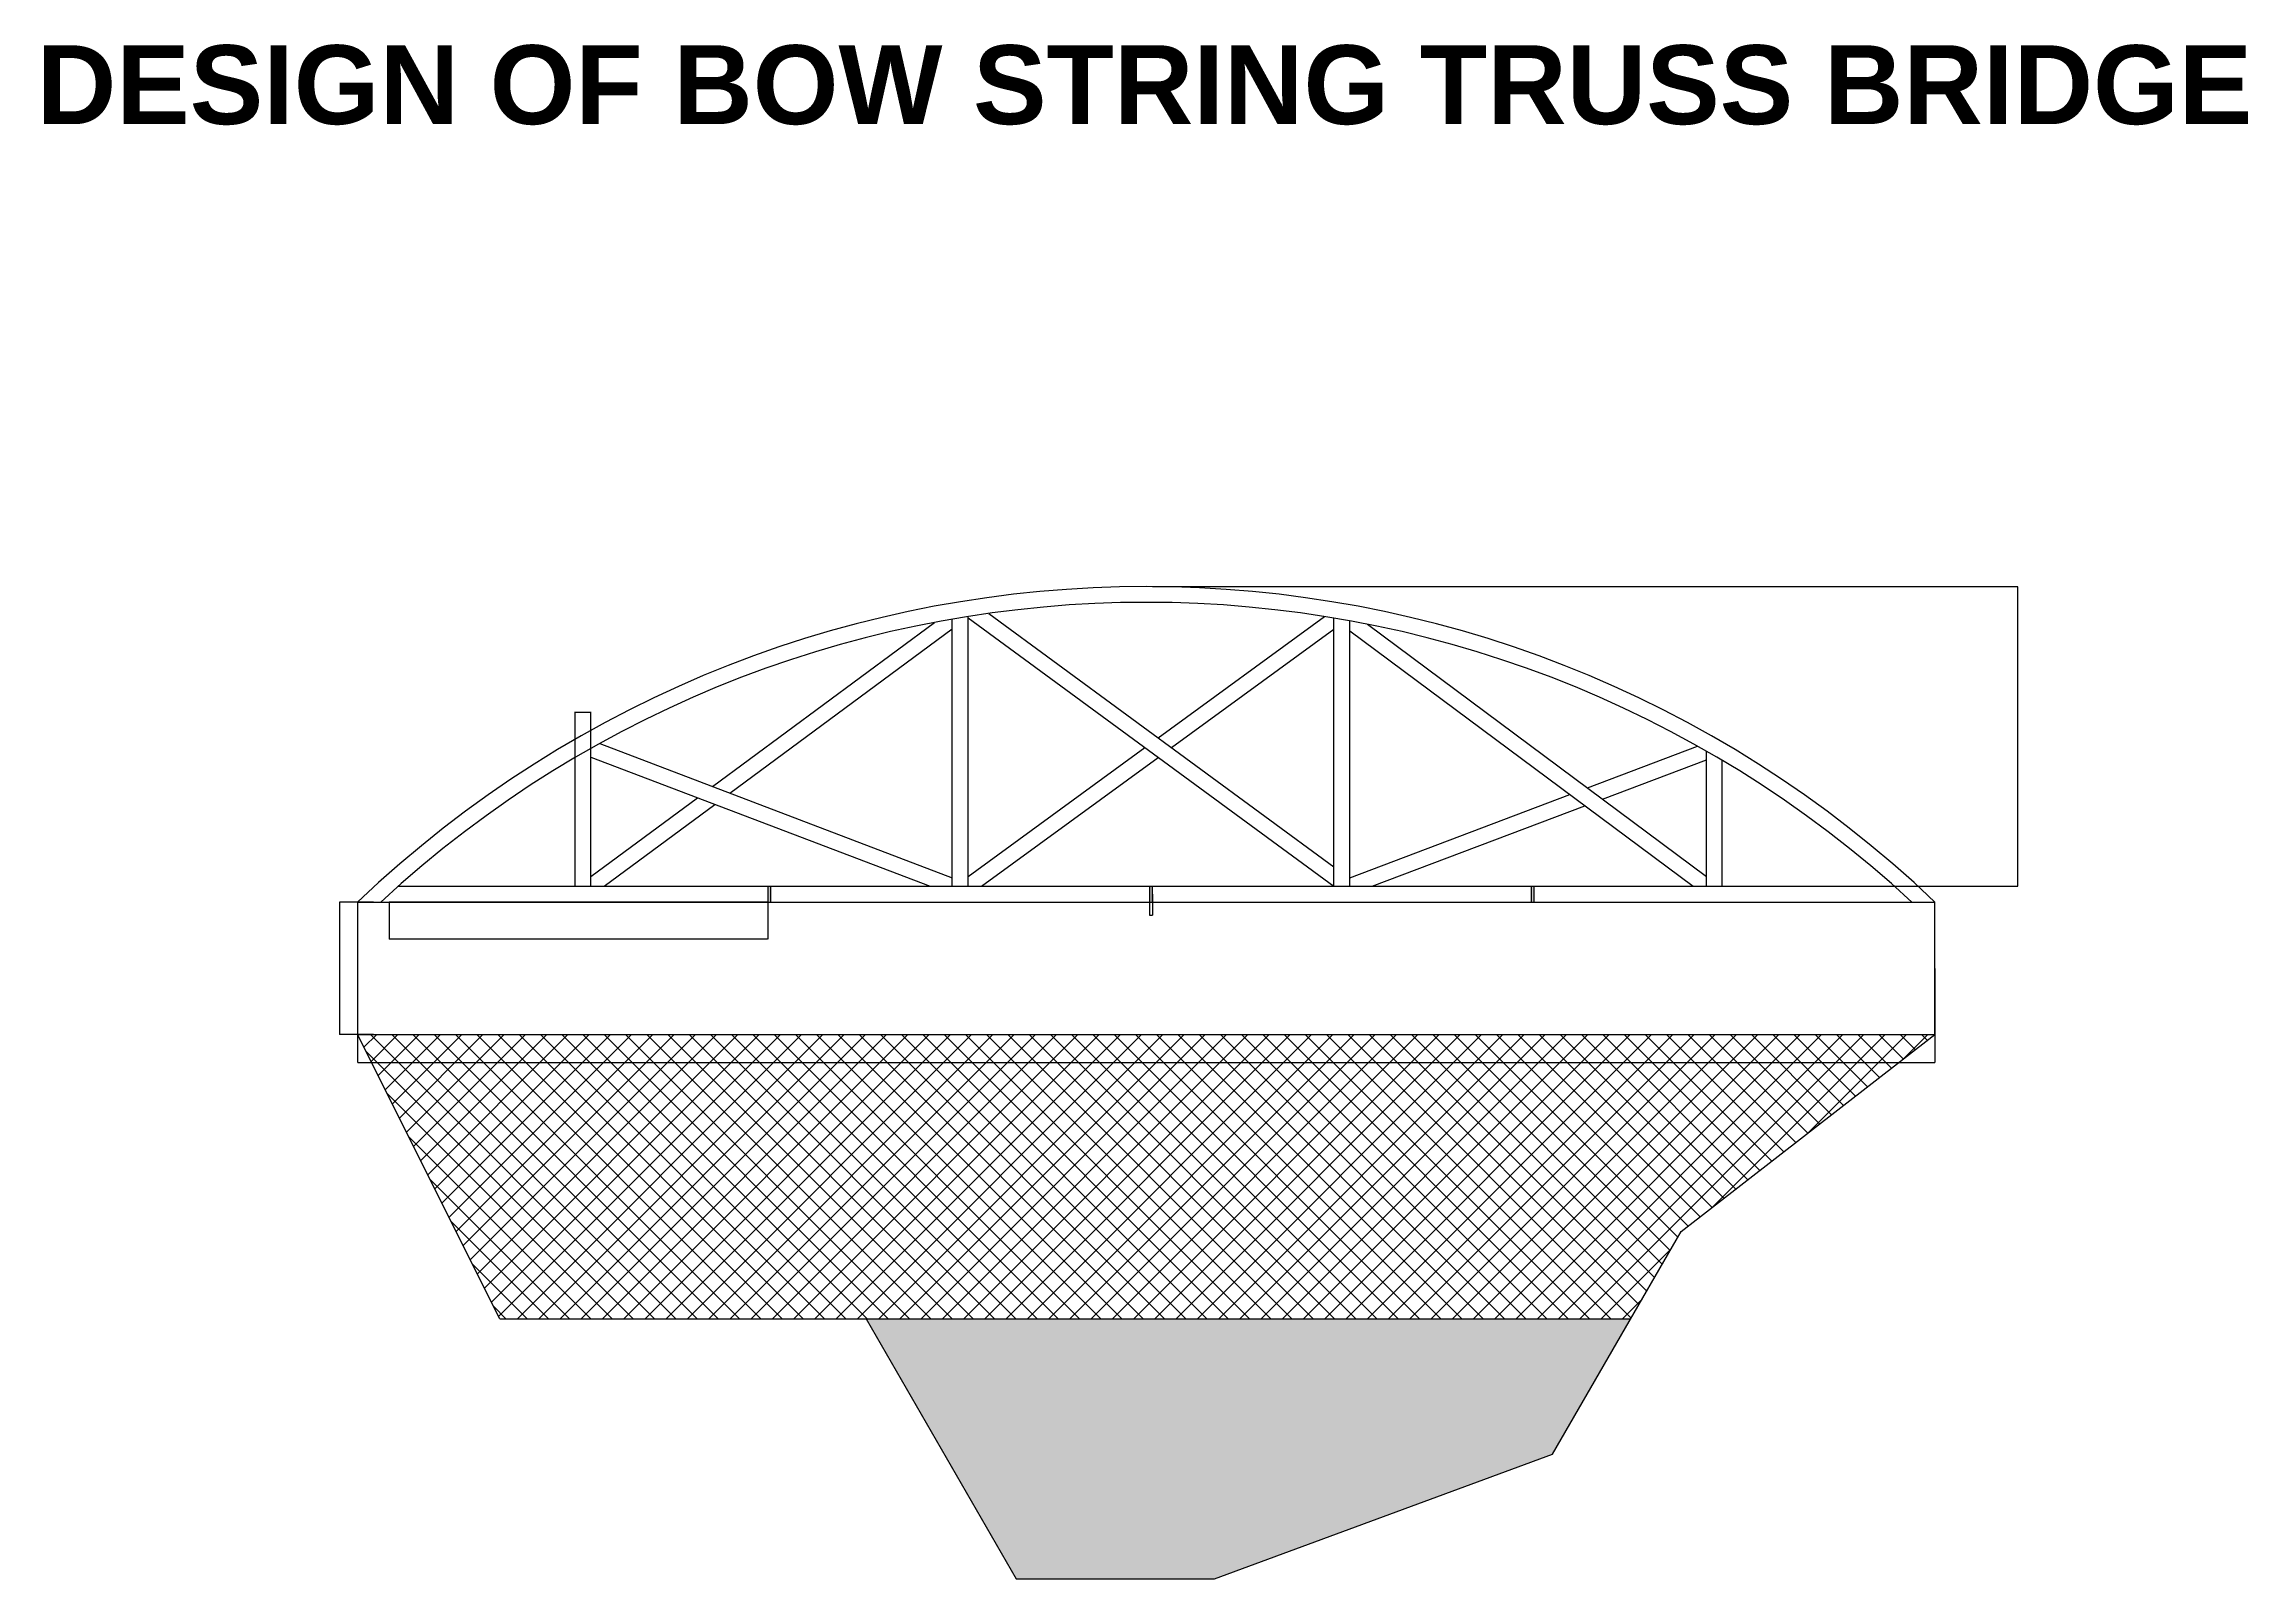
# Model space of a CAD drawing. Header units: metres. Extents: x 22.6 to 92.4, y 11.1 to 59.8.
import ezdxf

# ---------------------------------------------------------------- set-up
doc = ezdxf.new("R2010")
doc.units = ezdxf.units.M
doc.layers.get('Defpoints').update_dxf_attribs({"color": 166})
doc.layers.add('Layer1', color=20, linetype='Continuous')
doc.styles.get("Standard").update_dxf_attribs({"font": 'arial.ttf'})
doc.dimstyles.new('ISO-25', dxfattribs={"dimscale": 0.001, "dimtxt": 2.5, "dimasz": 2.5, "dimexe": 1.25, "dimexo": 0.625, "dimtad": 1, "dimtxsty": 'Standard', "dimcen": 2.5, "dimadec": 0, "dimazin": 0, "dimtfac": 1, "dimtmove": 0, "dimatfit": 3, "dimfxl": 1, "dimarcsym": 0})

# ---------------------------------------------------------------- blocks, each defined once
blk = doc.blocks.new('*D2')
at = {"layer": 'Defpoints', "color": 0, "transparency": 16777216}
for p in [(32.997, 32.587), (31.927, 28.387), (32.997, 28.387)]:
    blk.add_point(p, dxfattribs=at)
at = {"layer": 'Layer1', "color": 0, "lineweight": -2, "transparency": 16777216}
for p, q in [((32.996, 32.587), (31.926, 32.587)), ((31.927, 32.584), (31.927, 28.389)), ((32.996, 28.387), (31.926, 28.387))]:
    blk.add_line(p, q, dxfattribs=at)
at = {"layer": 'Layer1', "color": 0, "transparency": 16777216}
for points in [[(31.927, 32.584), (31.927, 32.584), (31.927, 32.587)], [(31.927, 28.389), (31.927, 28.389), (31.927, 28.387)]]:
    blk.add_solid(points, dxfattribs=at)
at = {"layer": 'Layer1', "color": 0, "transparency": 16777216, "insert": (31.925, 30.487), "char_height": 0.0025, "attachment_point": 5, "rotation": 90}
blk.add_mtext('4,2', dxfattribs=at)
blk = doc.blocks.new('*D3')
at = {"layer": 'Defpoints', "color": 0, "transparency": 16777216}
for p in [(32.497, 30.487), (82.497, 30.487), (82.497, 27.501)]:
    blk.add_point(p, dxfattribs=at)
at = {"layer": 'Layer1', "color": 0, "lineweight": -2, "transparency": 16777216}
for p, q in [((32.497, 30.486), (32.497, 27.499)), ((82.497, 30.486), (82.497, 27.499)), ((32.499, 27.501), (82.494, 27.501))]:
    blk.add_line(p, q, dxfattribs=at)
at = {"layer": 'Layer1', "color": 0, "transparency": 16777216}
for points in [[(32.499, 27.501), (32.499, 27.5), (32.497, 27.501)], [(82.494, 27.501), (82.494, 27.5), (82.497, 27.501)]]:
    blk.add_solid(points, dxfattribs=at)
at = {"layer": 'Layer1', "color": 0, "transparency": 16777216, "insert": (57.497, 27.503), "char_height": 0.0025, "attachment_point": 5}
blk.add_mtext('50', dxfattribs=at)
blk = doc.blocks.new('*D5')
at = {"layer": 'Defpoints', "color": 0, "transparency": 16777216}
for p in [(57.696, 42.586), (85.129, 42.586), (57.696, 33.087)]:
    blk.add_point(p, dxfattribs=at)
at = {"layer": 'Layer1', "color": 0, "lineweight": -2, "transparency": 16777216}
for p, q in [((57.697, 42.586), (85.13, 42.586)), ((85.129, 33.089), (85.129, 42.584)), ((57.697, 33.087), (85.13, 33.087))]:
    blk.add_line(p, q, dxfattribs=at)
at = {"layer": 'Layer1', "color": 0, "transparency": 16777216}
for points in [[(85.128, 42.584), (85.129, 42.584), (85.129, 42.586)], [(85.128, 33.089), (85.129, 33.089), (85.129, 33.087)]]:
    blk.add_solid(points, dxfattribs=at)
at = {"layer": 'Layer1', "color": 0, "transparency": 16777216, "insert": (85.126, 37.836), "char_height": 0.0025, "attachment_point": 5, "rotation": 90}
blk.add_mtext('9,5', dxfattribs=at)
blk = doc.blocks.new('*D6')
at = {"layer": 'Defpoints', "color": 0, "transparency": 16777216}
for p in [(33.497, 32.587), (45.497, 32.587), (45.497, 31.417)]:
    blk.add_point(p, dxfattribs=at)
at = {"layer": 'Layer1', "color": 0, "lineweight": -2, "transparency": 16777216}
for p, q in [((33.497, 32.586), (33.497, 31.416)), ((45.497, 32.586), (45.497, 31.416)), ((33.499, 31.417), (45.494, 31.417))]:
    blk.add_line(p, q, dxfattribs=at)
at = {"layer": 'Layer1', "color": 0, "transparency": 16777216}
for points in [[(33.499, 31.417), (33.499, 31.416), (33.497, 31.417)], [(45.494, 31.417), (45.494, 31.416), (45.497, 31.417)]]:
    blk.add_solid(points, dxfattribs=at)
at = {"layer": 'Layer1', "color": 0, "transparency": 16777216, "insert": (39.497, 31.419), "char_height": 0.0025, "attachment_point": 5}
blk.add_mtext('12', dxfattribs=at)
blk = doc.blocks.new('*D7')
at = {"layer": 'Defpoints', "color": 0, "transparency": 16777216}
for p in [(57.596, 32.837), (57.696, 32.837), (57.696, 32.175)]:
    blk.add_point(p, dxfattribs=at)
at = {"layer": 'Layer1', "color": 0, "lineweight": -2, "transparency": 16777216}
for p, q in [((57.596, 32.836), (57.596, 32.173)), ((57.696, 32.836), (57.696, 32.173)), ((57.598, 32.175), (57.693, 32.175))]:
    blk.add_line(p, q, dxfattribs=at)
at = {"layer": 'Layer1', "color": 0, "transparency": 16777216}
for points in [[(57.598, 32.175), (57.598, 32.174), (57.596, 32.175)], [(57.693, 32.175), (57.693, 32.174), (57.696, 32.175)]]:
    blk.add_solid(points, dxfattribs=at)
at = {"layer": 'Layer1', "color": 0, "transparency": 16777216, "insert": (57.646, 32.177), "char_height": 0.0025, "attachment_point": 5}
blk.add_mtext('0,1', dxfattribs=at)
blk = doc.blocks.new('*D8')
at = {"layer": 'Defpoints', "color": 0, "transparency": 16777216}
for p in [(39.888, 38.61), (39.388, 35.124), (39.888, 35.124)]:
    blk.add_point(p, dxfattribs=at)
at = {"layer": 'Layer1', "color": 0, "lineweight": -2, "transparency": 16777216}
for p, q in [((39.388, 35.125), (39.388, 38.612)), ((39.391, 38.61), (39.886, 38.61)), ((39.888, 35.125), (39.888, 38.612))]:
    blk.add_line(p, q, dxfattribs=at)
at = {"layer": 'Layer1', "color": 0, "transparency": 16777216}
for points in [[(39.391, 38.611), (39.391, 38.61), (39.388, 38.61)], [(39.886, 38.611), (39.886, 38.61), (39.888, 38.61)]]:
    blk.add_solid(points, dxfattribs=at)
at = {"layer": 'Layer1', "color": 0, "transparency": 16777216, "insert": (39.638, 38.613), "char_height": 0.0025, "attachment_point": 5}
blk.add_mtext('0,5', dxfattribs=at)

msp = doc.modelspace()

# ---------------------------------------------------------------- hatches: boundary and pattern name
h = msp.add_hatch(color=256)
h.set_gradient(color1=(255, 255, 255), color2=(147, 149, 152))
h.paths.add_polyline_path([(45.596, 33.087), (45.497, 33.087), (45.497, 32.587), (45.596, 32.587)])
h.paths.add_polyline_path([(57.696, 33.087), (57.596, 33.087), (57.596, 32.587), (57.696, 32.587)])
h.paths.add_polyline_path([(69.696, 32.587), (69.796, 32.587), (69.796, 33.087), (69.696, 33.087)])
h = msp.add_hatch()
h.set_pattern_fill('ANSI37', color=256, scale=0.15, style=0)
h.paths.add_polyline_path([(32.497, 28.387), (37.004, 19.381), (48.614, 19.381), (72.857, 19.381), (74.451, 22.142), (82.497, 28.387)])
h.paths.add_polyline_path([(57.494, 27.5), (57.499, 27.5), (57.499, 27.505), (57.494, 27.505)], flags=24)
h = msp.add_hatch(color=256)
h.set_gradient(color1=(0, 0, 255), color2=(147, 149, 152))
h.paths.add_polyline_path([(48.614, 19.381), (53.377, 11.133), (59.659, 11.133), (70.377, 15.087), (72.857, 19.381)])

# ---------------------------------------------------------------- linework, layer by layer
for p, q in [((43.746, 36.248), (50.787, 41.451)), ((44.301, 36.037), (51.346, 41.243)), ((51.346, 33.087), (51.346, 41.554)), ((51.846, 41.596), (51.846, 41.637)), ((51.846, 33.087), (51.846, 41.596)), ((51.846, 41.596), (63.446, 33.087)), ((52.501, 41.736), (63.446, 33.707)), ((57.876, 37.793), (63.148, 41.637)), ((58.299, 37.483), (63.446, 41.236)), ((63.446, 41.545), (63.446, 41.588)), ((63.446, 33.087), (63.446, 41.545)), ((63.946, 33.087), (63.946, 41.5)), ((64.51, 41.392), (75.255, 33.398)), ((63.946, 41.189), (74.836, 33.087)), ((39.388, 33.087), (39.388, 37.161)), ((39.888, 37.307), (39.888, 37.449)), ((39.888, 33.087), (39.888, 37.307)), ((39.888, 37.182), (50.643, 33.087)), ((40.173, 37.609), (51.346, 33.354)), ((51.846, 33.396), (57.452, 37.484)), ((52.27, 33.087), (57.875, 37.174)), ((71.483, 36.205), (74.972, 37.525)), ((71.959, 35.85), (75.255, 37.097)), ((75.255, 37.22), (75.255, 37.364)), ((75.255, 33.087), (75.255, 37.22)), ((75.755, 33.087), (75.755, 37.073)), ((39.888, 33.398), (43.268, 35.895)), ((40.309, 33.087), (43.823, 35.684)), ((63.946, 33.354), (70.927, 35.995)), ((64.653, 33.087), (71.404, 35.64)), ((33.78, 33.087), (45.497, 33.087)), ((45.497, 33.087), (45.497, 32.587)), ((45.497, 33.087), (45.596, 33.087)), ((45.596, 32.587), (45.596, 33.087)), ((45.596, 33.087), (57.596, 33.087)), ((57.596, 33.087), (57.596, 32.587)), ((57.596, 33.087), (57.696, 33.087)), ((57.696, 32.587), (57.696, 33.087)), ((57.696, 33.087), (69.696, 33.087)), ((69.696, 33.087), (69.696, 32.587)), ((69.696, 33.087), (69.796, 33.087)), ((69.796, 32.587), (69.796, 33.087)), ((69.796, 33.087), (81.214, 33.087)), ((32.497, 32.587), (82.497, 32.587)), ((32.497, 32.587), (32.497, 28.387)), ((32.497, 32.587), (33.497, 32.587)), ((45.497, 32.587), (45.596, 32.587)), ((57.596, 32.587), (57.696, 32.587)), ((69.696, 32.587), (69.796, 32.587)), ((82.497, 28.387), (82.497, 32.587)), ((32.497, 28.387), (82.497, 28.387)), ((37.004, 19.381), (32.497, 28.387)), ((74.451, 22.142), (82.497, 28.387)), ((70.377, 15.087), (74.451, 22.142)), ((37.004, 19.381), (48.614, 19.381)), ((48.614, 19.381), (53.377, 11.133)), ((48.614, 19.381), (72.857, 19.381)), ((59.659, 11.133), (70.377, 15.087)), ((53.377, 11.133), (59.659, 11.133))]:
    msp.add_line(p, q)
msp.add_lwpolyline([(33.497, 32.587), (45.497, 32.587), (45.497, 32.587), (33.497, 32.587)], close=True)
for radius, start, end in [(36.25, 46.39718, 133.60282), (35.75, 47.24521, 132.75479)]:
    msp.add_arc((57.497, 6.337), radius, start, end)

# ---------------------------------------------------------------- texts
at = {"insert": (22.324, 59.745), "char_height": 2.5, "attachment_point": 1}
msp.add_mtext_dynamic_manual_height_columns('{\\fArial|b1|i0|c0|p34;DESIGN OF BOW STRING TRUSS BRIDGE}', width=73.77473, gutter_width=12.5, heights=[5.533], dxfattribs=at)

# ---------------------------------------------------------------- dimensions: what is measured, and where the dimension line sits
at = {"layer": 'Layer1'}
for base, p1, p2, picture, middle in [((85.129, 42.586), (57.696, 33.087), (57.696, 42.586), '*D5', (85.126, 37.836)), ((31.927, 28.387), (32.997, 32.587), (32.997, 28.387), '*D2', (31.925, 30.487))]:
    dim = msp.add_linear_dim(base=base, p1=p1, p2=p2, angle=90, dimstyle='ISO-25', dxfattribs=at)
    dim.commit()
    dim.dimension.update_dxf_attribs({"geometry": picture, "text_midpoint": middle})
for base, p1, p2, picture, middle in [((39.888, 38.61), (39.388, 35.124), (39.888, 35.124), '*D8', (39.638, 38.613)), ((57.696, 32.175), (57.596, 32.837), (57.696, 32.837), '*D7', (57.646, 32.177)), ((45.497, 31.417), (33.497, 32.587), (45.497, 32.587), '*D6', (39.497, 31.419)), ((82.497, 27.501), (32.497, 30.487), (82.497, 30.487), '*D3', (57.497, 27.503))]:
    dim = msp.add_linear_dim(base=base, p1=p1, p2=p2, dimstyle='ISO-25', dxfattribs=at)
    dim.commit()
    dim.dimension.update_dxf_attribs({"geometry": picture, "text_midpoint": middle})

doc.saveas('drawing.dxf')
